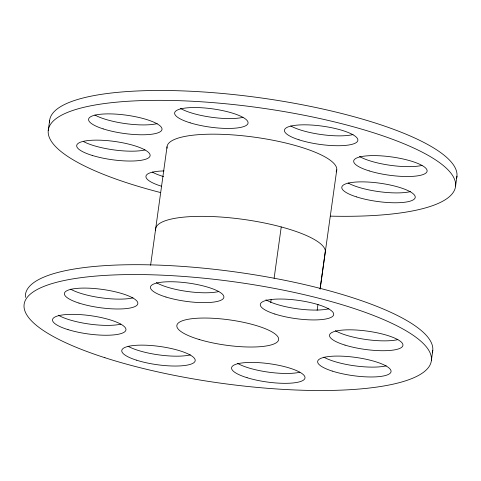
<?xml version="1.0" encoding="UTF-8"?>
<svg xmlns="http://www.w3.org/2000/svg" width="481" height="481" viewBox="0 0 481 481"><rect width="100%" height="100%" fill="white"/><g stroke="black" fill="none" stroke-linecap="round" stroke-linejoin="round"><path stroke-width="0.72" d="M48.226 130.64L49.591 120.779M150.601 265.241L167.033 146.789M270.749 302.513L271.158 299.579M274.11 278.301L281.235 226.942M317.147 310.263L317.971 304.341M320.13 288.792L325.366 251.04A85.654 21.302 7.9 0 0 237.626 218.645A85.654 21.302 7.9 0 0 155.694 230.429M431.409 360.221L432.774 350.36M455.579 186.009L456.95 176.148M320.081 289.159L336.766 169.859M25.415 297.384A205.561 51.124 7.9 0 1 234.091 271.759A205.561 51.124 7.9 0 1 432.305 352.813M386.219 365.813A37.055 9.217 7.9 0 1 323.887 357.173M299.885 372.222A37.055 9.217 7.9 0 1 237.422 363.275M190.356 354.87A37.055 9.217 7.9 0 1 128.072 346.254M120.833 324.146A37.055 9.217 7.9 0 1 58.369 315.199M132.996 297.823A37.055 9.217 7.9 0 1 70.707 289.207M218.765 291.546A37.055 9.217 7.9 0 1 156.301 282.6M328.854 308.766A37.055 9.217 7.9 0 1 265.963 299.801M397.823 339.622A37.055 9.217 7.9 0 1 335.359 330.675M410.389 191.606A37.055 9.217 7.9 0 1 348.106 182.99M163.576 176.581A37.055 9.217 7.9 0 1 152.243 172.048M161.502 186.231A37.055 9.217 7.9 0 1 164.021 170.941M145.003 149.94A37.055 9.217 7.9 0 1 83.73 141.661M157.167 123.617A37.055 9.217 7.9 0 1 94.883 115.001M242.941 117.34A37.055 9.217 7.9 0 1 180.477 108.393M353.03 134.56A37.055 9.217 7.9 0 1 290.746 125.944M421.993 165.416A37.055 9.217 7.9 0 1 359.529 156.469M167.099 148.256A85.654 21.302 7.9 0 1 255.255 137.289A85.654 21.302 7.9 0 1 336.147 171.927M49.561 122.745A205.561 51.124 7.9 0 1 258.501 97.583A205.561 51.124 7.9 0 1 456.559 178.313M160.492 192.538A205.561 51.124 7.9 0 1 96.302 104.798A205.561 51.124 7.9 0 1 416.203 149.188A205.561 51.124 7.9 0 1 330.537 216.137M199.152 339.49A51.389 12.783 7.9 0 0 278.529 340.067A51.389 12.783 7.9 0 0 205.507 318.043A51.389 12.783 7.9 0 0 199.152 339.49M104.894 357.714A205.561 51.124 7.9 0 0 429.912 365.181A205.561 51.124 7.9 0 0 148.382 274.711A205.561 51.124 7.9 0 0 104.894 357.714M332.197 371.067A37.055 9.217 7.9 0 0 390.788 372.414A37.055 9.217 7.9 0 0 340.037 356.108A37.055 9.217 7.9 0 0 332.197 371.067M247.078 377.705A37.055 9.217 7.9 0 0 304.858 378.481A37.055 9.217 7.9 0 0 252.928 362.427A37.055 9.217 7.9 0 0 247.078 377.705M136.339 360.125A37.055 9.217 7.9 0 0 194.925 361.471A37.055 9.217 7.9 0 0 144.174 345.16A37.055 9.217 7.9 0 0 136.339 360.125M68.025 329.629A37.055 9.217 7.9 0 0 125.806 330.405A37.055 9.217 7.9 0 0 73.876 314.352A37.055 9.217 7.9 0 0 68.025 329.629M78.974 303.078A37.055 9.217 7.9 0 0 137.566 304.425A37.055 9.217 7.9 0 0 86.814 288.113A37.055 9.217 7.9 0 0 78.974 303.078M165.957 297.03A37.055 9.217 7.9 0 0 223.737 297.805A37.055 9.217 7.9 0 0 171.807 281.752A37.055 9.217 7.9 0 0 165.957 297.03M274.837 314.021A37.055 9.217 7.9 0 0 333.423 315.368A37.055 9.217 7.9 0 0 282.678 299.062A37.055 9.217 7.9 0 0 274.837 314.021M345.015 345.105A37.055 9.217 7.9 0 0 402.795 345.881A37.055 9.217 7.9 0 0 350.859 329.828A37.055 9.217 7.9 0 0 345.015 345.105M356.373 196.861A37.055 9.217 7.9 0 0 414.959 198.208A37.055 9.217 7.9 0 0 364.207 181.896A37.055 9.217 7.9 0 0 356.373 196.861M92.196 155.423A37.055 9.217 7.9 0 0 149.976 156.199A37.055 9.217 7.9 0 0 98.046 140.145A37.055 9.217 7.9 0 0 92.196 155.423M103.15 128.872A37.055 9.217 7.9 0 0 161.736 130.219A37.055 9.217 7.9 0 0 110.985 113.907A37.055 9.217 7.9 0 0 103.15 128.872M190.133 122.823A37.055 9.217 7.9 0 0 247.913 123.599A37.055 9.217 7.9 0 0 195.983 107.546A37.055 9.217 7.9 0 0 190.133 122.823M299.008 139.815A37.055 9.217 7.9 0 0 357.599 141.161A37.055 9.217 7.9 0 0 306.848 124.85A37.055 9.217 7.9 0 0 299.008 139.815M369.186 170.899A37.055 9.217 7.9 0 0 426.966 171.675A37.055 9.217 7.9 0 0 375.036 155.622A37.055 9.217 7.9 0 0 369.186 170.899"/></g></svg>
